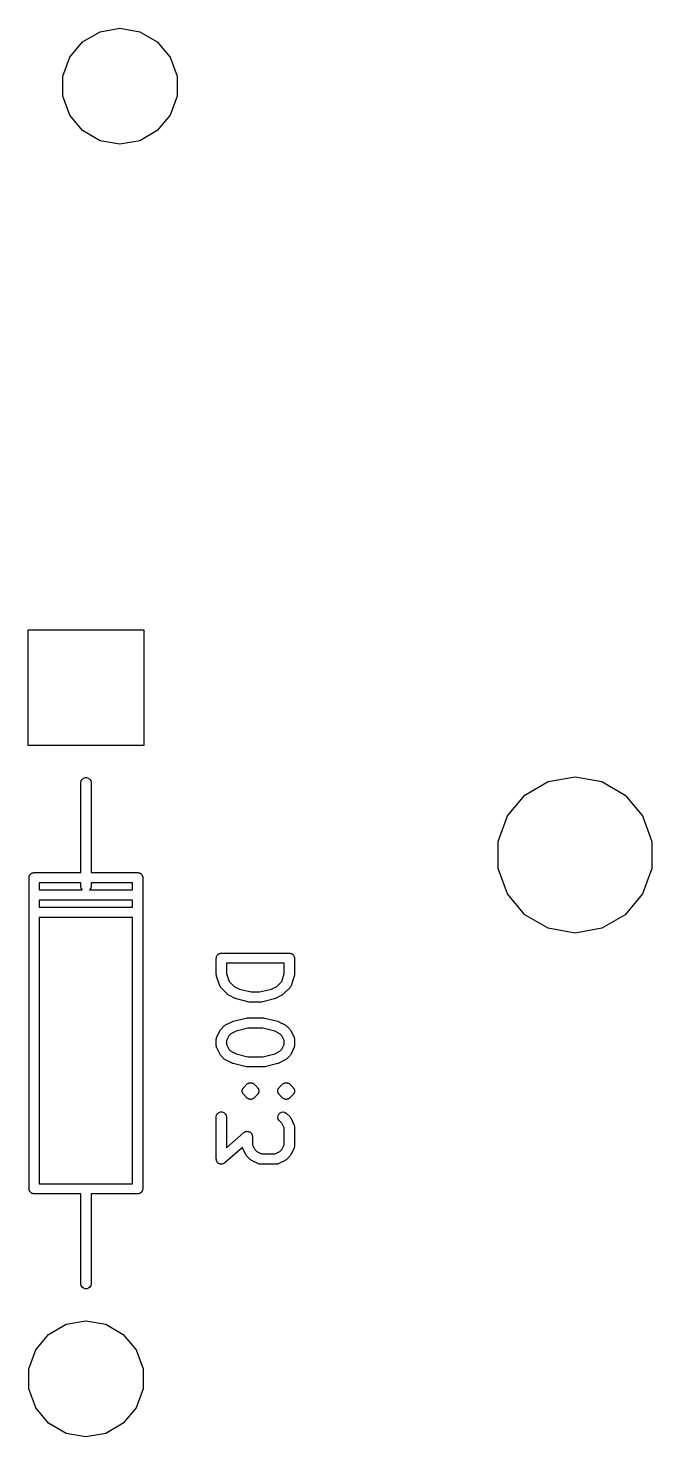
# Model space of a CAD drawing. Extents: x 17 to 274, y -105 to -6.
# Drawn here: x 86.15 to 95.32, y -104.01 to -83.31 of the extents above; entities that cross this region are included whole.
import ezdxf

# ---------------------------------------------------------------- set-up
doc = ezdxf.new("R2010")
doc.units = 0
doc.header["$MEASUREMENT"] = 0
doc.layers.add('BLACK', color=7, linetype='CONTINUOUS')

msp = doc.modelspace()

# ---------------------------------------------------------------- linework, layer by layer
at = {"layer": 'Black'}
for p, q in [((86.9492, -83.5072), (87.2058, -83.3591)), ((87.2058, -83.3591), (87.4975, -83.3076)), ((87.4975, -83.3076), (87.7892, -83.3591)), ((87.7892, -83.3591), (88.0457, -83.5072)), ((86.7588, -83.7341), (86.9492, -83.5072)), ((88.0457, -83.5072), (88.2361, -83.7341)), ((86.6575, -84.0124), (86.7588, -83.7341)), ((88.2361, -83.7341), (88.3374, -84.0124)), ((86.6575, -84.3086), (86.6575, -84.0124)), ((88.3374, -84.0124), (88.3374, -84.3086)), ((86.7588, -84.587), (86.6575, -84.3086)), ((88.3374, -84.3086), (88.2361, -84.587)), ((86.9492, -84.8139), (86.7588, -84.587)), ((88.2361, -84.587), (88.0457, -84.8139)), ((87.2058, -84.962), (86.9492, -84.8139)), ((88.0457, -84.8139), (87.7892, -84.962)), ((87.4975, -85.0134), (87.2058, -84.962)), ((87.7892, -84.962), (87.4975, -85.0134)), ((86.1478, -93.8501), (86.1478, -92.1509)), ((86.1478, -92.1509), (87.8471, -92.1509)), ((87.8471, -92.1509), (87.8471, -93.8501)), ((87.8471, -93.8501), (86.1478, -93.8501)), ((86.9225, -94.3975), (86.927, -94.3719)), ((86.9225, -95.7195), (86.9225, -94.3975)), ((86.927, -94.3719), (86.94, -94.3493)), ((86.94, -94.3493), (86.96, -94.3326)), ((86.96, -94.3326), (86.9844, -94.3237)), ((86.9844, -94.3237), (87.0105, -94.3237)), ((87.0105, -94.3237), (87.035, -94.3326)), ((87.035, -94.3326), (87.0549, -94.3493)), ((87.0549, -94.3493), (87.0679, -94.3719)), ((87.0679, -94.3719), (87.0725, -94.3975)), ((87.0725, -94.3975), (87.0725, -95.7195)), ((93.4525, -94.5811), (93.7976, -94.3818)), ((93.7976, -94.3818), (94.19, -94.3126)), ((94.19, -94.3126), (94.5824, -94.3818)), ((94.5824, -94.3818), (94.9275, -94.5811)), ((93.1964, -94.8863), (93.4525, -94.5811)), ((94.9275, -94.5811), (95.1836, -94.8863)), ((93.0601, -95.2608), (93.1964, -94.8863)), ((95.1836, -94.8863), (95.3199, -95.2608)), ((93.0601, -95.6592), (93.0601, -95.2608)), ((95.3199, -95.2608), (95.3199, -95.6592)), ((86.1605, -95.7945), (86.1616, -95.7881)), ((86.1605, -100.367), (86.1605, -95.7945)), ((86.1616, -95.7815), (86.1638, -95.7753)), ((86.1616, -95.7881), (86.1616, -95.7815)), ((86.1638, -95.7753), (86.165, -95.7689)), ((86.165, -95.7689), (86.1683, -95.7632)), ((86.1683, -95.7632), (86.1705, -95.757)), ((86.1705, -95.757), (86.1747, -95.752)), ((86.1747, -95.752), (86.178, -95.7463)), ((86.178, -95.7463), (86.183, -95.7421)), ((86.183, -95.7421), (86.1873, -95.7371)), ((86.1873, -95.7371), (86.1929, -95.7338)), ((86.1929, -95.7338), (86.198, -95.7296)), ((86.198, -95.7296), (86.2041, -95.7273)), ((86.2041, -95.7273), (86.2098, -95.724)), ((86.2098, -95.724), (86.2163, -95.7229)), ((86.2163, -95.7229), (86.2224, -95.7207)), ((86.2224, -95.7207), (86.229, -95.7207)), ((86.229, -95.7207), (86.2355, -95.7195)), ((86.2355, -95.7195), (86.9225, -95.7195)), ((87.0725, -95.7195), (87.7595, -95.7195)), ((87.7595, -95.7195), (87.7659, -95.7207)), ((87.7659, -95.7207), (87.7725, -95.7207)), ((87.7725, -95.7207), (87.7787, -95.7229)), ((87.7787, -95.7229), (87.7851, -95.724)), ((87.7851, -95.724), (87.7908, -95.7273)), ((87.7908, -95.7273), (87.797, -95.7296)), ((87.797, -95.7296), (87.802, -95.7338)), ((87.802, -95.7338), (87.8077, -95.7371)), ((87.8077, -95.7371), (87.8119, -95.7421)), ((87.8119, -95.7421), (87.8169, -95.7463)), ((87.8169, -95.7463), (87.8202, -95.752)), ((87.8202, -95.752), (87.8244, -95.757)), ((87.8244, -95.757), (87.8267, -95.7632)), ((87.8267, -95.7632), (87.8299, -95.7689)), ((87.8299, -95.7689), (87.8311, -95.7753)), ((87.8311, -95.7753), (87.8333, -95.7815)), ((87.8333, -95.7815), (87.8333, -95.7881)), ((87.8333, -95.7881), (87.8345, -95.7945)), ((87.8345, -95.7945), (87.8345, -100.367)), ((93.1964, -96.0337), (93.0601, -95.6592)), ((95.3199, -95.6592), (95.1836, -96.0337)), ((86.3105, -95.8695), (86.3105, -95.9735)), ((86.9225, -95.8695), (86.3105, -95.8695)), ((86.3105, -95.9735), (86.9445, -95.9735)), ((86.9225, -95.9215), (86.9225, -95.8695)), ((86.927, -95.9472), (86.9225, -95.9215)), ((86.94, -95.9697), (86.927, -95.9472)), ((86.9445, -95.9735), (86.94, -95.9697)), ((87.0549, -95.9697), (87.0504, -95.9735)), ((87.0504, -95.9735), (87.6845, -95.9735)), ((87.0679, -95.9472), (87.0549, -95.9697)), ((87.0725, -95.9215), (87.0679, -95.9472)), ((87.0725, -95.8695), (87.0725, -95.9215)), ((87.6845, -95.8695), (87.0725, -95.8695)), ((87.6845, -95.9735), (87.6845, -95.8695)), ((93.4525, -96.3389), (93.1964, -96.0337)), ((95.1836, -96.0337), (94.9275, -96.3389)), ((86.3105, -96.1235), (86.3105, -96.2275)), ((87.6845, -96.1235), (86.3105, -96.1235)), ((86.3105, -96.2275), (87.6845, -96.2275)), ((87.6845, -96.2275), (87.6845, -96.1235)), ((86.3105, -96.3775), (86.3105, -100.292)), ((87.6845, -96.3775), (86.3105, -96.3775)), ((87.6845, -100.292), (87.6845, -96.3775)), ((93.7976, -96.5382), (93.4525, -96.3389)), ((94.9275, -96.3389), (94.5824, -96.5382)), ((94.19, -96.6074), (93.7976, -96.5382)), ((94.5824, -96.5382), (94.19, -96.6074)), ((88.9148, -96.9781), (88.916, -96.9717)), ((88.9148, -97.2162), (88.9148, -96.9781)), ((88.916, -96.9651), (88.9182, -96.9589)), ((88.916, -96.9717), (88.916, -96.9651)), ((88.9182, -96.9589), (88.9194, -96.9525)), ((88.9194, -96.9525), (88.9226, -96.9468)), ((88.9226, -96.9468), (88.9249, -96.9406)), ((88.9249, -96.9406), (88.9291, -96.9356)), ((88.9291, -96.9356), (88.9324, -96.9299)), ((88.9324, -96.9299), (88.9374, -96.9257)), ((88.9374, -96.9257), (88.9416, -96.9207)), ((88.9416, -96.9207), (88.9473, -96.9174)), ((88.9473, -96.9174), (88.9523, -96.9132)), ((88.9523, -96.9132), (88.9585, -96.9109)), ((88.9585, -96.9109), (88.9642, -96.9077)), ((88.9642, -96.9077), (88.9706, -96.9065)), ((88.9706, -96.9065), (88.9768, -96.9043)), ((88.9768, -96.9043), (88.9834, -96.9043)), ((88.9834, -96.9043), (88.9898, -96.9031)), ((88.9898, -96.9031), (89.9898, -96.9031)), ((89.0648, -97.0531), (89.0648, -97.2041)), ((89.9148, -97.0531), (89.0648, -97.0531)), ((89.9148, -97.2041), (89.9148, -97.0531)), ((89.9898, -96.9031), (89.9963, -96.9043)), ((89.9963, -96.9043), (90.0029, -96.9043)), ((90.0029, -96.9043), (90.009, -96.9065)), ((90.009, -96.9065), (90.0155, -96.9077)), ((90.0155, -96.9077), (90.0212, -96.9109)), ((90.0212, -96.9109), (90.0273, -96.9132)), ((90.0273, -96.9132), (90.0324, -96.9174)), ((90.0324, -96.9174), (90.038, -96.9207)), ((90.038, -96.9207), (90.0423, -96.9257)), ((90.0423, -96.9257), (90.0473, -96.9299)), ((90.0473, -96.9299), (90.0506, -96.9356)), ((90.0506, -96.9356), (90.0548, -96.9406)), ((90.0548, -96.9406), (90.057, -96.9468)), ((90.057, -96.9468), (90.0603, -96.9525)), ((90.0603, -96.9525), (90.0615, -96.9589)), ((90.0615, -96.9589), (90.0637, -96.9651)), ((90.0637, -96.9651), (90.0637, -96.9717)), ((90.0637, -96.9717), (90.0648, -96.9781)), ((90.0648, -96.9781), (90.0648, -97.2162)), ((88.9169, -97.2281), (88.9148, -97.2162)), ((88.9187, -97.24), (88.9169, -97.2281)), ((88.9663, -97.3828), (88.9187, -97.24)), ((89.0648, -97.2041), (89.103, -97.3186)), ((89.8767, -97.3186), (89.9148, -97.2041)), ((90.061, -97.24), (90.0134, -97.3828)), ((90.0628, -97.2281), (90.061, -97.24)), ((90.0648, -97.2162), (90.0628, -97.2281)), ((88.9684, -97.3866), (88.9663, -97.3828)), ((88.9695, -97.3908), (88.9684, -97.3866)), ((88.9745, -97.398), (88.9695, -97.3908)), ((88.9787, -97.4057), (88.9745, -97.398)), ((88.9819, -97.4086), (88.9787, -97.4057)), ((88.9844, -97.4121), (88.9819, -97.4086)), ((89.0797, -97.5074), (88.9844, -97.4121)), ((89.0895, -97.5143), (89.0797, -97.5074)), ((89.0992, -97.5214), (89.0895, -97.5143)), ((89.1944, -97.569), (89.0992, -97.5214)), ((89.103, -97.3186), (89.1771, -97.3927)), ((89.1771, -97.3927), (89.2541, -97.4312)), ((89.2541, -97.4312), (89.4276, -97.4746)), ((89.4276, -97.4746), (89.552, -97.4746)), ((89.552, -97.4746), (89.7256, -97.4312)), ((89.7256, -97.4312), (89.8026, -97.3927)), ((89.8805, -97.5214), (89.7853, -97.569)), ((89.8026, -97.3927), (89.8767, -97.3186)), ((89.8902, -97.5142), (89.8805, -97.5214)), ((89.9, -97.5074), (89.8902, -97.5142)), ((89.9953, -97.4121), (89.9, -97.5074)), ((89.9977, -97.4086), (89.9953, -97.4121)), ((90.001, -97.4057), (89.9977, -97.4086)), ((90.0052, -97.398), (90.001, -97.4057)), ((90.0102, -97.3908), (90.0052, -97.398)), ((90.0113, -97.3866), (90.0102, -97.3908)), ((90.0134, -97.3828), (90.0113, -97.3866)), ((89.2023, -97.5714), (89.1944, -97.569)), ((89.2097, -97.5747), (89.2023, -97.5714)), ((89.4002, -97.6223), (89.2097, -97.5747)), ((89.4094, -97.623), (89.4002, -97.6223)), ((89.4184, -97.6246), (89.4094, -97.623)), ((89.5613, -97.6246), (89.4184, -97.6246)), ((89.5703, -97.623), (89.5613, -97.6246)), ((89.5795, -97.6223), (89.5703, -97.623)), ((89.7699, -97.5747), (89.5795, -97.6223)), ((89.7774, -97.5714), (89.7699, -97.5747)), ((89.7853, -97.569), (89.7774, -97.5714)), ((89.0515, -97.9587), (89.1468, -97.9111)), ((89.1468, -97.9111), (89.1546, -97.9087)), ((89.1546, -97.9087), (89.1621, -97.9054)), ((89.1621, -97.9054), (89.3526, -97.8578)), ((89.3526, -97.8578), (89.3618, -97.8571)), ((89.3618, -97.8571), (89.3708, -97.8555)), ((89.3708, -97.8555), (89.6089, -97.8555)), ((89.6089, -97.8555), (89.6179, -97.8571)), ((89.6179, -97.8571), (89.6271, -97.8578)), ((89.6271, -97.8578), (89.8176, -97.9054)), ((89.8176, -97.9054), (89.825, -97.9087)), ((89.825, -97.9087), (89.8329, -97.9111)), ((89.8329, -97.9111), (89.9281, -97.9587)), ((88.9178, -98.1516), (88.9194, -98.143)), ((88.9194, -98.143), (88.9215, -98.1392)), ((88.9215, -98.1392), (88.9228, -98.1351)), ((88.9228, -98.1351), (88.9704, -98.0398)), ((88.9704, -98.0398), (88.9775, -98.0302)), ((88.9775, -98.0302), (88.9844, -98.0203)), ((88.9844, -98.0203), (89.032, -97.9727)), ((89.032, -97.9727), (89.0419, -97.9658)), ((89.0419, -97.9658), (89.0515, -97.9587)), ((89.0991, -98.1178), (89.0648, -98.1863)), ((89.1295, -98.0874), (89.0991, -98.1178)), ((89.2065, -98.0489), (89.1295, -98.0874)), ((89.38, -98.0055), (89.2065, -98.0489)), ((89.5997, -98.0055), (89.38, -98.0055)), ((89.7732, -98.0489), (89.5997, -98.0055)), ((89.8502, -98.0874), (89.7732, -98.0489)), ((89.8806, -98.1178), (89.8502, -98.0874)), ((89.9148, -98.1863), (89.8806, -98.1178)), ((89.9281, -97.9587), (89.9378, -97.9658)), ((89.9378, -97.9658), (89.9476, -97.9727)), ((89.9476, -97.9727), (89.9953, -98.0203)), ((89.9953, -98.0203), (90.0021, -98.0302)), ((90.0021, -98.0302), (90.0093, -98.0398)), ((90.0093, -98.0398), (90.0569, -98.1351)), ((90.0569, -98.1351), (90.0582, -98.1392)), ((90.0582, -98.1392), (90.0603, -98.143)), ((90.0603, -98.143), (90.0618, -98.1516)), ((88.9148, -98.1686), (88.9156, -98.1644)), ((88.9148, -98.2639), (88.9148, -98.1686)), ((88.9156, -98.2681), (88.9148, -98.2639)), ((88.9153, -98.16), (88.9178, -98.1516)), ((88.9156, -98.1644), (88.9153, -98.16)), ((88.9153, -98.2724), (88.9156, -98.2681)), ((88.9178, -98.2808), (88.9153, -98.2724)), ((88.9194, -98.2895), (88.9178, -98.2808)), ((88.9215, -98.2933), (88.9194, -98.2895)), ((88.9228, -98.2974), (88.9215, -98.2933)), ((88.9704, -98.3926), (88.9228, -98.2974)), ((89.0648, -98.1863), (89.0648, -98.2461)), ((89.0648, -98.2461), (89.0991, -98.3147)), ((89.0991, -98.3147), (89.1295, -98.3451)), ((89.1295, -98.3451), (89.2065, -98.3836)), ((89.7732, -98.3836), (89.8502, -98.3451)), ((89.8502, -98.3451), (89.8806, -98.3147)), ((89.8806, -98.3147), (89.9148, -98.2461)), ((89.9148, -98.2461), (89.9148, -98.1863)), ((90.0569, -98.2974), (90.0093, -98.3926)), ((90.0582, -98.2933), (90.0569, -98.2974)), ((90.0603, -98.2895), (90.0582, -98.2933)), ((90.0618, -98.2809), (90.0603, -98.2895)), ((90.0618, -98.1516), (90.0643, -98.16)), ((90.0643, -98.2724), (90.0618, -98.2809)), ((90.0643, -98.16), (90.0641, -98.1644)), ((90.0641, -98.1644), (90.0648, -98.1686)), ((90.0648, -98.2639), (90.0641, -98.2681)), ((90.0641, -98.2681), (90.0643, -98.2724)), ((90.0648, -98.1686), (90.0648, -98.2639)), ((88.9775, -98.4023), (88.9704, -98.3926)), ((88.9844, -98.4121), (88.9775, -98.4023)), ((89.032, -98.4597), (88.9844, -98.4121)), ((89.0419, -98.4666), (89.032, -98.4597)), ((89.0515, -98.4738), (89.0419, -98.4666)), ((89.1468, -98.5214), (89.0515, -98.4738)), ((89.1546, -98.5237), (89.1468, -98.5214)), ((89.1621, -98.5271), (89.1546, -98.5237)), ((89.3526, -98.5747), (89.1621, -98.5271)), ((89.2065, -98.3836), (89.38, -98.4269)), ((89.38, -98.4269), (89.5997, -98.4269)), ((89.5997, -98.4269), (89.7732, -98.3836)), ((89.8176, -98.5271), (89.6271, -98.5747)), ((89.825, -98.5237), (89.8176, -98.5271)), ((89.8329, -98.5214), (89.825, -98.5237)), ((89.9281, -98.4738), (89.8329, -98.5214)), ((89.9378, -98.4666), (89.9281, -98.4738)), ((89.9476, -98.4597), (89.9378, -98.4666)), ((89.9953, -98.4121), (89.9476, -98.4597)), ((90.0021, -98.4023), (89.9953, -98.4121)), ((90.0093, -98.3926), (90.0021, -98.4023)), ((89.3618, -98.5754), (89.3526, -98.5747)), ((89.3708, -98.5769), (89.3618, -98.5754)), ((89.6089, -98.5769), (89.3708, -98.5769)), ((89.6179, -98.5754), (89.6089, -98.5769)), ((89.6271, -98.5747), (89.6179, -98.5754)), ((89.2961, -98.924), (89.2969, -98.9208)), ((89.2967, -98.9305), (89.2961, -98.924)), ((89.2961, -98.9371), (89.2967, -98.9305)), ((89.2969, -98.9402), (89.2961, -98.9371)), ((89.2969, -98.9175), (89.2981, -98.9144)), ((89.2969, -98.9208), (89.2969, -98.9175)), ((89.2969, -98.9435), (89.2969, -98.9402)), ((89.2981, -98.9466), (89.2969, -98.9435)), ((89.2981, -98.9144), (89.2983, -98.9111)), ((89.2983, -98.9499), (89.2981, -98.9466)), ((89.2983, -98.9111), (89.3011, -98.9052)), ((89.3011, -98.9559), (89.2983, -98.9499)), ((89.3011, -98.9052), (89.3028, -98.8988)), ((89.3028, -98.9622), (89.3011, -98.9559)), ((89.3028, -98.8988), (89.3047, -98.8961)), ((89.3047, -98.9649), (89.3028, -98.9622)), ((89.3047, -98.8961), (89.3058, -98.893)), ((89.3058, -98.968), (89.3047, -98.9649)), ((89.3058, -98.893), (89.308, -98.8905)), ((89.308, -98.9705), (89.3058, -98.968)), ((89.308, -98.8905), (89.3094, -98.8875)), ((89.3094, -98.9735), (89.308, -98.9705)), ((89.3094, -98.8875), (89.314, -98.8829)), ((89.314, -98.8829), (89.3178, -98.8775)), ((89.3178, -98.8775), (89.3654, -98.8299)), ((89.3654, -98.8299), (89.3708, -98.8261)), ((89.3708, -98.8261), (89.3754, -98.8215)), ((89.3754, -98.8215), (89.3813, -98.8187)), ((89.3813, -98.8187), (89.3867, -98.8149)), ((89.3867, -98.8149), (89.3931, -98.8132)), ((89.3931, -98.8132), (89.399, -98.8105)), ((89.399, -98.8105), (89.4055, -98.8099)), ((89.4055, -98.8099), (89.4119, -98.8082)), ((89.4119, -98.8082), (89.4184, -98.8088)), ((89.4184, -98.8088), (89.4249, -98.8082)), ((89.4249, -98.8082), (89.4313, -98.8099)), ((89.4313, -98.8099), (89.4378, -98.8105)), ((89.4378, -98.8105), (89.4438, -98.8132)), ((89.4438, -98.8132), (89.4501, -98.8149)), ((89.4501, -98.8149), (89.4555, -98.8187)), ((89.4555, -98.8187), (89.4614, -98.8215)), ((89.4614, -98.8215), (89.4661, -98.8261)), ((89.4661, -98.8261), (89.4714, -98.8299)), ((89.4714, -98.8299), (89.5191, -98.8775)), ((89.5191, -98.8775), (89.5228, -98.8829)), ((89.5228, -98.8829), (89.5275, -98.8875)), ((89.5275, -98.8875), (89.5289, -98.8905)), ((89.5289, -98.9705), (89.5275, -98.9735)), ((89.5289, -98.8905), (89.531, -98.893)), ((89.531, -98.968), (89.5289, -98.9705)), ((89.531, -98.893), (89.5321, -98.8961)), ((89.5321, -98.9649), (89.531, -98.968)), ((89.5321, -98.8961), (89.534, -98.8988)), ((89.534, -98.9622), (89.5321, -98.9649)), ((89.534, -98.8988), (89.5357, -98.9052)), ((89.5357, -98.9559), (89.534, -98.9622)), ((89.5357, -98.9052), (89.5385, -98.9111)), ((89.5385, -98.9499), (89.5357, -98.9559)), ((89.5385, -98.9111), (89.5388, -98.9144)), ((89.5388, -98.9466), (89.5385, -98.9499)), ((89.5388, -98.9144), (89.5399, -98.9175)), ((89.5399, -98.9435), (89.5388, -98.9466)), ((89.5399, -98.9175), (89.5399, -98.9208)), ((89.5399, -98.9208), (89.5407, -98.924)), ((89.5407, -98.9371), (89.5399, -98.9402)), ((89.5399, -98.9402), (89.5399, -98.9435)), ((89.5407, -98.924), (89.5402, -98.9305)), ((89.5402, -98.9305), (89.5407, -98.9371)), ((89.8199, -98.924), (89.8207, -98.9208)), ((89.8205, -98.9305), (89.8199, -98.924)), ((89.8199, -98.9371), (89.8205, -98.9305)), ((89.8207, -98.9402), (89.8199, -98.9371)), ((89.8207, -98.9175), (89.8219, -98.9144)), ((89.8207, -98.9208), (89.8207, -98.9175)), ((89.8207, -98.9435), (89.8207, -98.9402)), ((89.8219, -98.9466), (89.8207, -98.9435)), ((89.8219, -98.9144), (89.8222, -98.9111)), ((89.8222, -98.9499), (89.8219, -98.9466)), ((89.8222, -98.9111), (89.8249, -98.9052)), ((89.8249, -98.9559), (89.8222, -98.9499)), ((89.8249, -98.9052), (89.8266, -98.8988)), ((89.8266, -98.9622), (89.8249, -98.9559)), ((89.8266, -98.8988), (89.8285, -98.8961)), ((89.8285, -98.9649), (89.8266, -98.9622)), ((89.8285, -98.8961), (89.8297, -98.893)), ((89.8297, -98.968), (89.8285, -98.9649)), ((89.8297, -98.893), (89.8318, -98.8905)), ((89.8318, -98.9705), (89.8297, -98.968)), ((89.8318, -98.8905), (89.8332, -98.8875)), ((89.8332, -98.9735), (89.8318, -98.9705)), ((89.8332, -98.8875), (89.8378, -98.8829)), ((89.8378, -98.8829), (89.8416, -98.8775)), ((89.8416, -98.8775), (89.8892, -98.8299)), ((89.8892, -98.8299), (89.8946, -98.8261)), ((89.8946, -98.8261), (89.8992, -98.8215)), ((89.8992, -98.8215), (89.9052, -98.8187)), ((89.9052, -98.8187), (89.9105, -98.8149)), ((89.9105, -98.8149), (89.9169, -98.8132)), ((89.9169, -98.8132), (89.9228, -98.8105)), ((89.9228, -98.8105), (89.9294, -98.8099)), ((89.9294, -98.8099), (89.9357, -98.8082)), ((89.9357, -98.8082), (89.9422, -98.8088)), ((89.9422, -98.8088), (89.9488, -98.8082)), ((89.9488, -98.8082), (89.9551, -98.8099)), ((89.9551, -98.8099), (89.9616, -98.8105)), ((89.9616, -98.8105), (89.9676, -98.8132)), ((89.9676, -98.8132), (89.9739, -98.8149)), ((89.9739, -98.8149), (89.9793, -98.8187)), ((89.9793, -98.8187), (89.9852, -98.8215)), ((89.9852, -98.8215), (89.9899, -98.8261)), ((89.9899, -98.8261), (89.9953, -98.8299)), ((89.9953, -98.8299), (90.0429, -98.8775)), ((90.0429, -98.8775), (90.0466, -98.8829)), ((90.0466, -98.8829), (90.0513, -98.8875)), ((90.0513, -98.8875), (90.0527, -98.8905)), ((90.0527, -98.9705), (90.0513, -98.9735)), ((90.0527, -98.8905), (90.0548, -98.893)), ((90.0548, -98.968), (90.0527, -98.9705)), ((90.0548, -98.893), (90.0559, -98.8961)), ((90.0559, -98.9649), (90.0548, -98.968)), ((90.0559, -98.8961), (90.0578, -98.8988)), ((90.0578, -98.9622), (90.0559, -98.9649)), ((90.0578, -98.8988), (90.0595, -98.9052)), ((90.0595, -98.9559), (90.0578, -98.9622)), ((90.0595, -98.9052), (90.0623, -98.9111)), ((90.0623, -98.9499), (90.0595, -98.9559)), ((90.0623, -98.9111), (90.0626, -98.9144)), ((90.0626, -98.9466), (90.0623, -98.9499)), ((90.0626, -98.9144), (90.0637, -98.9175)), ((90.0637, -98.9435), (90.0626, -98.9466)), ((90.0637, -98.9175), (90.0637, -98.9208)), ((90.0637, -98.9208), (90.0646, -98.924)), ((90.0646, -98.9371), (90.0637, -98.9402)), ((90.0637, -98.9402), (90.0637, -98.9435)), ((90.0646, -98.924), (90.064, -98.9305)), ((90.064, -98.9305), (90.0646, -98.9371)), ((89.314, -98.9782), (89.3094, -98.9735)), ((89.3178, -98.9836), (89.314, -98.9782)), ((89.3654, -99.0312), (89.3178, -98.9836)), ((89.3708, -99.0349), (89.3654, -99.0312)), ((89.3754, -99.0396), (89.3708, -99.0349)), ((89.3813, -99.0423), (89.3754, -99.0396)), ((89.3867, -99.0461), (89.3813, -99.0423)), ((89.3931, -99.0478), (89.3867, -99.0461)), ((89.399, -99.0506), (89.3931, -99.0478)), ((89.4055, -99.0512), (89.399, -99.0506)), ((89.4119, -99.0529), (89.4055, -99.0512)), ((89.4184, -99.0523), (89.4119, -99.0529)), ((89.4249, -99.0529), (89.4184, -99.0523)), ((89.4313, -99.0512), (89.4249, -99.0529)), ((89.4378, -99.0506), (89.4313, -99.0512)), ((89.4438, -99.0478), (89.4378, -99.0506)), ((89.4501, -99.0461), (89.4438, -99.0478)), ((89.4555, -99.0423), (89.4501, -99.0461)), ((89.4614, -99.0396), (89.4555, -99.0423)), ((89.4661, -99.0349), (89.4614, -99.0396)), ((89.4714, -99.0312), (89.4661, -99.0349)), ((89.5191, -98.9836), (89.4714, -99.0312)), ((89.5228, -98.9782), (89.5191, -98.9836)), ((89.5275, -98.9735), (89.5228, -98.9782)), ((89.8378, -98.9782), (89.8332, -98.9735)), ((89.8416, -98.9836), (89.8378, -98.9782)), ((89.8892, -99.0312), (89.8416, -98.9836)), ((89.8946, -99.0349), (89.8892, -99.0312)), ((89.8992, -99.0396), (89.8946, -99.0349)), ((89.9052, -99.0423), (89.8992, -99.0396)), ((89.9105, -99.0461), (89.9052, -99.0423)), ((89.9169, -99.0478), (89.9105, -99.0461)), ((89.9228, -99.0506), (89.9169, -99.0478)), ((89.9294, -99.0512), (89.9228, -99.0506)), ((89.9357, -99.0529), (89.9294, -99.0512)), ((89.9422, -99.0523), (89.9357, -99.0529)), ((89.9488, -99.0529), (89.9422, -99.0523)), ((89.9551, -99.0512), (89.9488, -99.0529)), ((89.9616, -99.0506), (89.9551, -99.0512)), ((89.9676, -99.0478), (89.9616, -99.0506)), ((89.9739, -99.0461), (89.9676, -99.0478)), ((89.9793, -99.0423), (89.9739, -99.0461)), ((89.9852, -99.0396), (89.9793, -99.0423)), ((89.9899, -99.0349), (89.9852, -99.0396)), ((89.9953, -99.0312), (89.9899, -99.0349)), ((90.0429, -98.9836), (89.9953, -99.0312)), ((90.0466, -98.9782), (90.0429, -98.9836)), ((90.0513, -98.9735), (90.0466, -98.9782)), ((88.9148, -99.3115), (88.9194, -99.2858)), ((88.9148, -99.9305), (88.9148, -99.3115)), ((88.9194, -99.2858), (88.9324, -99.2633)), ((88.9324, -99.2633), (88.9523, -99.2465)), ((88.9523, -99.2465), (88.9768, -99.2376)), ((88.9768, -99.2376), (89.0029, -99.2376)), ((89.0029, -99.2376), (89.0273, -99.2465)), ((89.0273, -99.2465), (89.0473, -99.2633)), ((89.0473, -99.2633), (89.0603, -99.2858)), ((89.0603, -99.2858), (89.0648, -99.3115)), ((89.0648, -99.3115), (89.0648, -99.7652)), ((89.8199, -99.318), (89.8222, -99.2921)), ((89.8266, -99.3432), (89.8199, -99.318)), ((89.8222, -99.2921), (89.8332, -99.2685)), ((89.8416, -99.3645), (89.8266, -99.3432)), ((89.8332, -99.2685), (89.8516, -99.25)), ((89.8806, -99.4035), (89.8416, -99.3645)), ((89.8516, -99.25), (89.8752, -99.239)), ((89.8752, -99.239), (89.9011, -99.2368)), ((89.9011, -99.2368), (89.9263, -99.2435)), ((89.9263, -99.2435), (89.9476, -99.2584)), ((89.9476, -99.2584), (89.9953, -99.3061)), ((89.9953, -99.3061), (90.0021, -99.3159)), ((90.0021, -99.3159), (90.0093, -99.3255)), ((90.0093, -99.3255), (90.0569, -99.4208)), ((89.0648, -99.7652), (89.3214, -99.5407)), ((89.3214, -99.5407), (89.3277, -99.5369)), ((89.3277, -99.5369), (89.3333, -99.5322)), ((89.3333, -99.5322), (89.3387, -99.5303)), ((89.3387, -99.5303), (89.3437, -99.5273)), ((89.3437, -99.5273), (89.3509, -99.5258)), ((89.3509, -99.5258), (89.3578, -99.5233)), ((89.3578, -99.5233), (89.3636, -99.5233)), ((89.3636, -99.5233), (89.3692, -99.5222)), ((89.3692, -99.5222), (89.3765, -99.5233)), ((89.3765, -99.5233), (89.3838, -99.5233)), ((89.3838, -99.5233), (89.3893, -99.5253)), ((89.3893, -99.5253), (89.395, -99.5262)), ((89.395, -99.5262), (89.4014, -99.5297)), ((89.4014, -99.5297), (89.4083, -99.5322)), ((89.4083, -99.5322), (89.4127, -99.536)), ((89.4127, -99.536), (89.4178, -99.5387)), ((89.4178, -99.5387), (89.4226, -99.5443)), ((89.4226, -99.5443), (89.4282, -99.549)), ((89.4282, -99.549), (89.4311, -99.554)), ((89.4311, -99.554), (89.435, -99.5583)), ((89.435, -99.5583), (89.4376, -99.5652)), ((89.4376, -99.5652), (89.4413, -99.5715)), ((89.4413, -99.5715), (89.4423, -99.5772)), ((89.4423, -99.5772), (89.4444, -99.5826)), ((89.4444, -99.5826), (89.4445, -99.59)), ((89.4445, -99.59), (89.4458, -99.5972)), ((89.9148, -99.472), (89.8806, -99.4035)), ((89.9148, -99.7223), (89.9148, -99.472)), ((90.0569, -99.4208), (90.0582, -99.4249)), ((90.0582, -99.4249), (90.0603, -99.4287)), ((90.0603, -99.4287), (90.0618, -99.4373)), ((90.0618, -99.4373), (90.0643, -99.4458)), ((90.0643, -99.4458), (90.0641, -99.4501)), ((90.0641, -99.4501), (90.0648, -99.4543)), ((90.0648, -99.4543), (90.0648, -99.74)), ((89.2992, -99.7595), (89.0392, -99.987)), ((89.3003, -99.7657), (89.2992, -99.7595)), ((89.3025, -99.7694), (89.3003, -99.7657)), ((89.3037, -99.7736), (89.3025, -99.7694)), ((89.3513, -99.8688), (89.3037, -99.7736)), ((89.4458, -99.5972), (89.4458, -99.7223)), ((89.4458, -99.7223), (89.4801, -99.7909)), ((89.4801, -99.7909), (89.5105, -99.8213)), ((89.8502, -99.8213), (89.8806, -99.7909)), ((89.8806, -99.7909), (89.9148, -99.7223)), ((90.0569, -99.7736), (90.0093, -99.8688)), ((90.0582, -99.7694), (90.0569, -99.7736)), ((90.0603, -99.7657), (90.0582, -99.7694)), ((90.0618, -99.757), (90.0603, -99.7657)), ((90.0643, -99.7486), (90.0618, -99.757)), ((90.0648, -99.74), (90.0641, -99.7443)), ((90.0641, -99.7443), (90.0643, -99.7486)), ((88.9161, -99.9377), (88.9148, -99.9305)), ((88.9163, -99.9451), (88.9161, -99.9377)), ((88.9184, -99.9505), (88.9163, -99.9451)), ((88.9194, -99.9562), (88.9184, -99.9505)), ((88.923, -99.9625), (88.9194, -99.9562)), ((88.9257, -99.9694), (88.923, -99.9625)), ((88.9295, -99.9737), (88.9257, -99.9694)), ((88.9324, -99.9787), (88.9295, -99.9737)), ((88.938, -99.9834), (88.9324, -99.9787)), ((88.9428, -99.989), (88.938, -99.9834)), ((88.9479, -99.9918), (88.9428, -99.989)), ((88.9523, -99.9955), (88.9479, -99.9918)), ((88.9592, -99.998), (88.9523, -99.9955)), ((88.9657, -100.002), (88.9592, -99.998)), ((88.9714, -100.002), (88.9657, -100.002)), ((88.9768, -100.004), (88.9714, -100.002)), ((88.9841, -100.004), (88.9768, -100.004)), ((88.9914, -100.006), (88.9841, -100.004)), ((88.9971, -100.004), (88.9914, -100.006)), ((89.0029, -100.004), (88.9971, -100.004)), ((89.0098, -100.002), (89.0029, -100.004)), ((89.0169, -100), (89.0098, -100.002)), ((89.0219, -99.9975), (89.0169, -100)), ((89.0273, -99.9955), (89.0219, -99.9975)), ((89.033, -99.9908), (89.0273, -99.9955)), ((89.0392, -99.987), (89.033, -99.9908)), ((89.3585, -99.8785), (89.3513, -99.8688)), ((89.3654, -99.8883), (89.3585, -99.8785)), ((89.413, -99.9359), (89.3654, -99.8883)), ((89.4228, -99.9428), (89.413, -99.9359)), ((89.4325, -99.95), (89.4228, -99.9428)), ((89.5277, -99.9976), (89.4325, -99.95)), ((89.5105, -99.8213), (89.579, -99.8555)), ((89.5319, -99.9988), (89.5277, -99.9976)), ((89.5356, -100.001), (89.5319, -99.9988)), ((89.5443, -100.003), (89.5356, -100.001)), ((89.5527, -100.005), (89.5443, -100.003)), ((89.557, -100.005), (89.5527, -100.005)), ((89.5613, -100.006), (89.557, -100.005)), ((89.7994, -100.006), (89.5613, -100.006)), ((89.579, -99.8555), (89.7817, -99.8555)), ((89.7817, -99.8555), (89.8502, -99.8213)), ((89.8036, -100.005), (89.7994, -100.006)), ((89.8079, -100.005), (89.8036, -100.005)), ((89.8164, -100.003), (89.8079, -100.005)), ((89.825, -100.001), (89.8164, -100.003)), ((89.8288, -99.9988), (89.825, -100.001)), ((89.8329, -99.9976), (89.8288, -99.9988)), ((89.9281, -99.95), (89.8329, -99.9976)), ((89.9378, -99.9428), (89.9281, -99.95)), ((89.9476, -99.9359), (89.9378, -99.9428)), ((89.9953, -99.8883), (89.9476, -99.9359)), ((90.0021, -99.8785), (89.9953, -99.8883)), ((90.0093, -99.8688), (90.0021, -99.8785)), ((86.1616, -100.373), (86.1605, -100.367)), ((86.1616, -100.38), (86.1616, -100.373)), ((86.1638, -100.386), (86.1616, -100.38)), ((86.165, -100.392), (86.1638, -100.386)), ((86.1683, -100.398), (86.165, -100.392)), ((86.1705, -100.404), (86.1683, -100.398)), ((86.1747, -100.409), (86.1705, -100.404)), ((86.178, -100.415), (86.1747, -100.409)), ((86.183, -100.419), (86.178, -100.415)), ((86.1873, -100.424), (86.183, -100.419)), ((86.3105, -100.292), (87.6845, -100.292)), ((87.8119, -100.419), (87.8077, -100.424)), ((87.8169, -100.415), (87.8119, -100.419)), ((87.8202, -100.409), (87.8169, -100.415)), ((87.8244, -100.404), (87.8202, -100.409)), ((87.8267, -100.398), (87.8244, -100.404)), ((87.8299, -100.392), (87.8267, -100.398)), ((87.8311, -100.386), (87.8299, -100.392)), ((87.8333, -100.38), (87.8311, -100.386)), ((87.8345, -100.367), (87.8333, -100.373)), ((87.8333, -100.373), (87.8333, -100.38)), ((86.1929, -100.427), (86.1873, -100.424)), ((86.198, -100.431), (86.1929, -100.427)), ((86.2041, -100.434), (86.198, -100.431)), ((86.2098, -100.437), (86.2041, -100.434)), ((86.2163, -100.438), (86.2098, -100.437)), ((86.2224, -100.44), (86.2163, -100.438)), ((86.229, -100.44), (86.2224, -100.44)), ((86.2355, -100.442), (86.229, -100.44)), ((86.9225, -100.442), (86.2355, -100.442)), ((86.9225, -101.764), (86.9225, -100.442)), ((87.7595, -100.442), (87.0725, -100.442)), ((87.0725, -100.442), (87.0725, -101.764)), ((87.7659, -100.44), (87.7595, -100.442)), ((87.7725, -100.44), (87.7659, -100.44)), ((87.7787, -100.438), (87.7725, -100.44)), ((87.7851, -100.437), (87.7787, -100.438)), ((87.7908, -100.434), (87.7851, -100.437)), ((87.797, -100.431), (87.7908, -100.434)), ((87.802, -100.427), (87.797, -100.431)), ((87.8077, -100.424), (87.802, -100.427)), ((86.927, -101.789), (86.9225, -101.764)), ((86.94, -101.812), (86.927, -101.789)), ((86.96, -101.828), (86.94, -101.812)), ((86.9844, -101.837), (86.96, -101.828)), ((87.0105, -101.837), (86.9844, -101.837)), ((87.035, -101.828), (87.0105, -101.837)), ((87.0549, -101.812), (87.035, -101.828)), ((87.0679, -101.789), (87.0549, -101.812)), ((87.0725, -101.764), (87.0679, -101.789)), ((86.4492, -102.507), (86.7058, -102.359)), ((86.7058, -102.359), (86.9975, -102.308)), ((86.9975, -102.308), (87.2892, -102.359)), ((87.2892, -102.359), (87.5457, -102.507)), ((86.2588, -102.734), (86.4492, -102.507)), ((87.5457, -102.507), (87.7361, -102.734)), ((86.1575, -103.012), (86.2588, -102.734)), ((87.7361, -102.734), (87.8374, -103.012)), ((86.1575, -103.309), (86.1575, -103.012)), ((87.8374, -103.012), (87.8374, -103.309)), ((86.2588, -103.587), (86.1575, -103.309)), ((87.8374, -103.309), (87.7361, -103.587)), ((86.4492, -103.814), (86.2588, -103.587)), ((87.7361, -103.587), (87.5457, -103.814)), ((86.7058, -103.962), (86.4492, -103.814)), ((87.5457, -103.814), (87.2892, -103.962)), ((86.9975, -104.013), (86.7058, -103.962)), ((87.2892, -103.962), (86.9975, -104.013))]:
    msp.add_line(p, q, dxfattribs=at)

doc.saveas('drawing.dxf')
